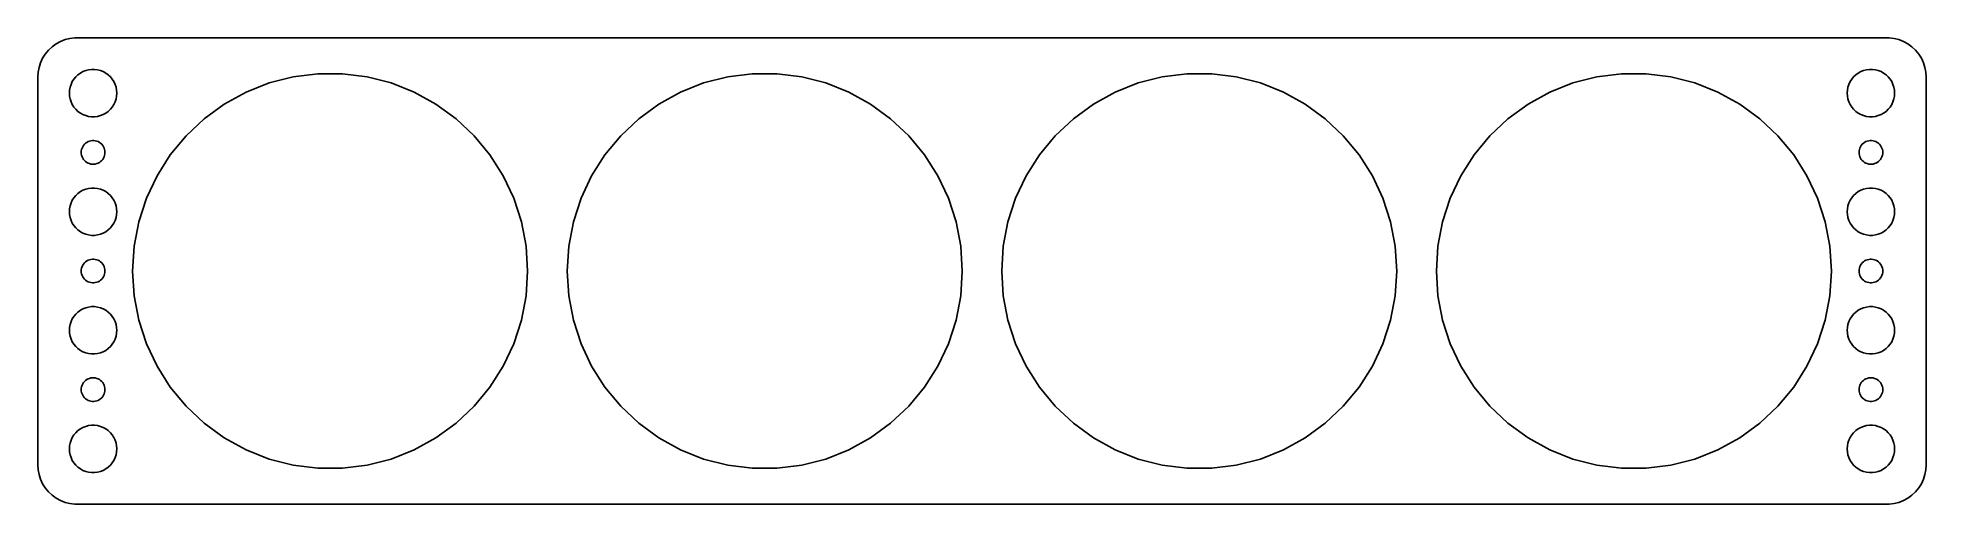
# Model space of a CAD drawing. Header units: metres. Extents: x -120 to 120, y -29 to 29.
import ezdxf

# ---------------------------------------------------------------- set-up
doc = ezdxf.new("R2010")
doc.units = ezdxf.units.M

msp = doc.modelspace()

# ---------------------------------------------------------------- linework, layer by layer
for p, q in [((-117.179, 28.7216), (-117.687, 28.3526)), ((-116.629, 29.0241), (-117.179, 28.7216)), ((-116.045, 29.2553), (-116.629, 29.0241)), ((-115.437, 29.4114), (-116.045, 29.2553)), ((-114.814, 29.4901), (-115.437, 29.4114)), ((114.814, 29.4901), (-114.814, 29.4901)), ((115.437, 29.4114), (114.814, 29.4901)), ((116.045, 29.2553), (115.437, 29.4114)), ((116.629, 29.0241), (116.045, 29.2553)), ((117.179, 28.7216), (116.629, 29.0241)), ((117.687, 28.3526), (117.179, 28.7216)), ((-119.149, 26.3406), (-119.343, 25.7434)), ((-118.882, 26.9088), (-119.149, 26.3406)), ((-118.545, 27.4389), (-118.882, 26.9088)), ((-118.145, 27.9227), (-118.545, 27.4389)), ((-117.687, 28.3526), (-118.145, 27.9227)), ((118.145, 27.9227), (117.687, 28.3526)), ((118.545, 27.4389), (118.145, 27.9227)), ((118.882, 26.9088), (118.545, 27.4389)), ((119.149, 26.3406), (118.882, 26.9088)), ((119.343, 25.7434), (119.149, 26.3406)), ((-119.461, 25.1267), (-119.5, 24.5)), ((-119.5, 24.5), (-119.5, -24.5)), ((-119.343, 25.7434), (-119.461, 25.1267)), ((-115.289, 23.6044), (-115.129, 23.9453)), ((-115.129, 23.9453), (-114.927, 24.2634)), ((-114.927, 24.2634), (-114.687, 24.5536)), ((-114.687, 24.5536), (-114.412, 24.8115)), ((-114.412, 24.8115), (-114.107, 25.033)), ((-114.107, 25.033), (-113.777, 25.2145)), ((-113.777, 25.2145), (-113.427, 25.3532)), ((-113.427, 25.3532), (-113.062, 25.4469)), ((-113.062, 25.4469), (-112.688, 25.4941)), ((-112.688, 25.4941), (-112.312, 25.4941)), ((-112.312, 25.4941), (-111.938, 25.4469)), ((-111.938, 25.4469), (-111.573, 25.3532)), ((-111.573, 25.3532), (-111.223, 25.2145)), ((-111.223, 25.2145), (-110.893, 25.033)), ((-110.893, 25.033), (-110.588, 24.8115)), ((-110.588, 24.8115), (-110.313, 24.5536)), ((-110.313, 24.5536), (-110.073, 24.2634)), ((-110.073, 24.2634), (-109.871, 23.9453)), ((-109.871, 23.9453), (-109.711, 23.6044)), ((-90.2254, 23.7764), (-87.1845, 24.5572)), ((-87.1845, 24.5572), (-84.0698, 24.9507)), ((-84.0698, 24.9507), (-80.9302, 24.9507)), ((-80.9302, 24.9507), (-77.8155, 24.5572)), ((-77.8155, 24.5572), (-74.7746, 23.7764)), ((-35.2254, 23.7764), (-32.1845, 24.5572)), ((-32.1845, 24.5572), (-29.0698, 24.9507)), ((-29.0698, 24.9507), (-25.9302, 24.9507)), ((-25.9302, 24.9507), (-22.8155, 24.5572)), ((-22.8155, 24.5572), (-19.7746, 23.7764)), ((19.7746, 23.7764), (22.8155, 24.5572)), ((22.8155, 24.5572), (25.9302, 24.9507)), ((25.9302, 24.9507), (29.0698, 24.9507)), ((29.0698, 24.9507), (32.1845, 24.5572)), ((32.1845, 24.5572), (35.2254, 23.7764)), ((74.7746, 23.7764), (77.8155, 24.5572)), ((77.8155, 24.5572), (80.9302, 24.9507)), ((80.9302, 24.9507), (84.0698, 24.9507)), ((84.0698, 24.9507), (87.1845, 24.5572)), ((87.1845, 24.5572), (90.2254, 23.7764)), ((109.711, 23.6044), (109.871, 23.9453)), ((109.871, 23.9453), (110.073, 24.2634)), ((110.073, 24.2634), (110.313, 24.5536)), ((110.313, 24.5536), (110.588, 24.8115)), ((110.588, 24.8115), (110.893, 25.033)), ((110.893, 25.033), (111.223, 25.2145)), ((111.223, 25.2145), (111.573, 25.3532)), ((111.573, 25.3532), (111.938, 25.4469)), ((111.938, 25.4469), (112.312, 25.4941)), ((112.312, 25.4941), (112.688, 25.4941)), ((112.688, 25.4941), (113.062, 25.4469)), ((113.062, 25.4469), (113.427, 25.3532)), ((113.427, 25.3532), (113.777, 25.2145)), ((113.777, 25.2145), (114.107, 25.033)), ((114.107, 25.033), (114.412, 24.8115)), ((114.412, 24.8115), (114.687, 24.5536)), ((114.687, 24.5536), (114.927, 24.2634)), ((114.927, 24.2634), (115.129, 23.9453)), ((115.129, 23.9453), (115.289, 23.6044)), ((119.461, 25.1267), (119.343, 25.7434)), ((119.5, 24.5), (119.461, 25.1267)), ((119.5, -24.5), (119.5, 24.5)), ((-115.5, 22.5), (-115.476, 22.876)), ((-115.476, 22.124), (-115.5, 22.5)), ((-115.476, 22.876), (-115.406, 23.2461)), ((-115.406, 21.7539), (-115.476, 22.124)), ((-115.406, 23.2461), (-115.289, 23.6044)), ((-115.289, 21.3956), (-115.406, 21.7539)), ((-109.711, 23.6044), (-109.594, 23.2461)), ((-109.594, 21.7539), (-109.711, 21.3956)), ((-109.594, 23.2461), (-109.524, 22.876)), ((-109.524, 22.124), (-109.594, 21.7539)), ((-109.524, 22.876), (-109.5, 22.5)), ((-109.5, 22.5), (-109.524, 22.124)), ((-95.8957, 21.1082), (-93.1445, 22.6207)), ((-93.1445, 22.6207), (-90.2254, 23.7764)), ((-74.7746, 23.7764), (-71.8555, 22.6207)), ((-71.8555, 22.6207), (-69.1043, 21.1082)), ((-40.8957, 21.1082), (-38.1445, 22.6207)), ((-38.1445, 22.6207), (-35.2254, 23.7764)), ((-19.7746, 23.7764), (-16.8555, 22.6207)), ((-16.8555, 22.6207), (-14.1043, 21.1082)), ((14.1043, 21.1082), (16.8555, 22.6207)), ((16.8555, 22.6207), (19.7746, 23.7764)), ((35.2254, 23.7764), (38.1445, 22.6207)), ((38.1445, 22.6207), (40.8957, 21.1082)), ((69.1043, 21.1082), (71.8555, 22.6207)), ((71.8555, 22.6207), (74.7746, 23.7764)), ((90.2254, 23.7764), (93.1445, 22.6207)), ((93.1445, 22.6207), (95.8957, 21.1082)), ((109.5, 22.5), (109.524, 22.876)), ((109.524, 22.124), (109.5, 22.5)), ((109.524, 22.876), (109.594, 23.2461)), ((109.594, 21.7539), (109.524, 22.124)), ((109.594, 23.2461), (109.711, 23.6044)), ((109.711, 21.3956), (109.594, 21.7539)), ((115.289, 23.6044), (115.406, 23.2461)), ((115.406, 21.7539), (115.289, 21.3956)), ((115.406, 23.2461), (115.476, 22.876)), ((115.476, 22.124), (115.406, 21.7539)), ((115.476, 22.876), (115.5, 22.5)), ((115.5, 22.5), (115.476, 22.124)), ((-115.129, 21.0547), (-115.289, 21.3956)), ((-114.927, 20.7366), (-115.129, 21.0547)), ((-114.687, 20.4464), (-114.927, 20.7366)), ((-114.412, 20.1884), (-114.687, 20.4464)), ((-114.107, 19.967), (-114.412, 20.1884)), ((-113.777, 19.7855), (-114.107, 19.967)), ((-113.427, 19.6468), (-113.777, 19.7855)), ((-113.062, 19.5531), (-113.427, 19.6468)), ((-112.688, 19.5059), (-113.062, 19.5531)), ((-112.312, 19.5059), (-112.688, 19.5059)), ((-111.938, 19.5531), (-112.312, 19.5059)), ((-111.573, 19.6468), (-111.938, 19.5531)), ((-111.223, 19.7855), (-111.573, 19.6468)), ((-110.893, 19.967), (-111.223, 19.7855)), ((-110.588, 20.1884), (-110.893, 19.967)), ((-110.313, 20.4464), (-110.588, 20.1884)), ((-110.073, 20.7366), (-110.313, 20.4464)), ((-109.871, 21.0547), (-110.073, 20.7366)), ((-109.711, 21.3956), (-109.871, 21.0547)), ((-100.724, 17.1137), (-98.4356, 19.2628)), ((-98.4356, 19.2628), (-95.8957, 21.1082)), ((-69.1043, 21.1082), (-66.5644, 19.2628)), ((-66.5644, 19.2628), (-64.2758, 17.1137)), ((-45.7242, 17.1137), (-43.4356, 19.2628)), ((-43.4356, 19.2628), (-40.8957, 21.1082)), ((-14.1043, 21.1082), (-11.5644, 19.2628)), ((-11.5644, 19.2628), (-9.27577, 17.1137)), ((9.27577, 17.1137), (11.5644, 19.2628)), ((11.5644, 19.2628), (14.1043, 21.1082)), ((40.8957, 21.1082), (43.4356, 19.2628)), ((43.4356, 19.2628), (45.7242, 17.1137)), ((64.2758, 17.1137), (66.5644, 19.2628)), ((66.5644, 19.2628), (69.1043, 21.1082)), ((95.8957, 21.1082), (98.4356, 19.2628)), ((98.4356, 19.2628), (100.724, 17.1137)), ((109.871, 21.0547), (109.711, 21.3956)), ((110.073, 20.7366), (109.871, 21.0547)), ((110.313, 20.4464), (110.073, 20.7366)), ((110.588, 20.1884), (110.313, 20.4464)), ((110.893, 19.967), (110.588, 20.1884)), ((111.223, 19.7855), (110.893, 19.967)), ((111.573, 19.6468), (111.223, 19.7855)), ((111.938, 19.5531), (111.573, 19.6468)), ((112.312, 19.5059), (111.938, 19.5531)), ((112.688, 19.5059), (112.312, 19.5059)), ((113.062, 19.5531), (112.688, 19.5059)), ((113.427, 19.6468), (113.062, 19.5531)), ((113.777, 19.7855), (113.427, 19.6468)), ((114.107, 19.967), (113.777, 19.7855)), ((114.412, 20.1884), (114.107, 19.967)), ((114.687, 20.4464), (114.412, 20.1884)), ((114.927, 20.7366), (114.687, 20.4464)), ((115.129, 21.0547), (114.927, 20.7366)), ((115.289, 21.3956), (115.129, 21.0547)), ((-102.725, 14.6946), (-100.724, 17.1137)), ((-64.2758, 17.1137), (-62.2746, 14.6946)), ((-47.7254, 14.6946), (-45.7242, 17.1137)), ((-9.27577, 17.1137), (-7.27457, 14.6946)), ((7.27457, 14.6946), (9.27577, 17.1137)), ((45.7242, 17.1137), (47.7254, 14.6946)), ((62.2746, 14.6946), (64.2758, 17.1137)), ((100.724, 17.1137), (102.725, 14.6946)), ((-114, 15), (-113.988, 15.188)), ((-113.988, 14.812), (-114, 15)), ((-113.988, 15.188), (-113.953, 15.373)), ((-113.953, 14.627), (-113.988, 14.812)), ((-113.953, 15.373), (-113.895, 15.5522)), ((-113.895, 14.4478), (-113.953, 14.627)), ((-113.895, 15.5522), (-113.814, 15.7226)), ((-113.814, 14.2774), (-113.895, 14.4478)), ((-113.814, 15.7226), (-113.714, 15.8817)), ((-113.714, 15.8817), (-113.593, 16.0268)), ((-113.593, 16.0268), (-113.456, 16.1558)), ((-113.456, 16.1558), (-113.304, 16.2665)), ((-113.304, 16.2665), (-113.139, 16.3572)), ((-113.139, 16.3572), (-112.964, 16.4266)), ((-112.964, 16.4266), (-112.781, 16.4734)), ((-112.781, 16.4734), (-112.594, 16.497)), ((-112.594, 16.497), (-112.406, 16.497)), ((-112.406, 16.497), (-112.219, 16.4734)), ((-112.219, 16.4734), (-112.036, 16.4266)), ((-112.036, 16.4266), (-111.861, 16.3572)), ((-111.861, 16.3572), (-111.696, 16.2665)), ((-111.696, 16.2665), (-111.544, 16.1558)), ((-111.544, 16.1558), (-111.407, 16.0268)), ((-111.407, 16.0268), (-111.286, 15.8817)), ((-111.286, 15.8817), (-111.186, 15.7226)), ((-111.186, 15.7226), (-111.105, 15.5522)), ((-111.105, 14.4478), (-111.186, 14.2774)), ((-111.105, 15.5522), (-111.047, 15.373)), ((-111.047, 14.627), (-111.105, 14.4478)), ((-111.047, 15.373), (-111.012, 15.188)), ((-111.012, 14.812), (-111.047, 14.627)), ((-111.012, 15.188), (-111, 15)), ((-111, 15), (-111.012, 14.812)), ((-104.408, 12.0438), (-102.725, 14.6946)), ((-62.2746, 14.6946), (-60.5923, 12.0438)), ((-49.4077, 12.0438), (-47.7254, 14.6946)), ((-7.27457, 14.6946), (-5.59233, 12.0438)), ((5.59233, 12.0438), (7.27457, 14.6946)), ((47.7254, 14.6946), (49.4077, 12.0438)), ((60.5923, 12.0438), (62.2746, 14.6946)), ((102.725, 14.6946), (104.408, 12.0438)), ((111, 15), (111.012, 15.188)), ((111.012, 14.812), (111, 15)), ((111.012, 15.188), (111.047, 15.373)), ((111.047, 14.627), (111.012, 14.812)), ((111.047, 15.373), (111.105, 15.5522)), ((111.105, 14.4478), (111.047, 14.627)), ((111.105, 15.5522), (111.186, 15.7226)), ((111.186, 14.2774), (111.105, 14.4478)), ((111.186, 15.7226), (111.286, 15.8817)), ((111.286, 15.8817), (111.407, 16.0268)), ((111.407, 16.0268), (111.544, 16.1558)), ((111.544, 16.1558), (111.696, 16.2665)), ((111.696, 16.2665), (111.861, 16.3572)), ((111.861, 16.3572), (112.036, 16.4266)), ((112.036, 16.4266), (112.219, 16.4734)), ((112.219, 16.4734), (112.406, 16.497)), ((112.406, 16.497), (112.594, 16.497)), ((112.594, 16.497), (112.781, 16.4734)), ((112.781, 16.4734), (112.964, 16.4266)), ((112.964, 16.4266), (113.139, 16.3572)), ((113.139, 16.3572), (113.304, 16.2665)), ((113.304, 16.2665), (113.456, 16.1558)), ((113.456, 16.1558), (113.593, 16.0268)), ((113.593, 16.0268), (113.714, 15.8817)), ((113.714, 15.8817), (113.814, 15.7226)), ((113.814, 15.7226), (113.895, 15.5522)), ((113.895, 14.4478), (113.814, 14.2774)), ((113.895, 15.5522), (113.953, 15.373)), ((113.953, 14.627), (113.895, 14.4478)), ((113.953, 15.373), (113.988, 15.188)), ((113.988, 14.812), (113.953, 14.627)), ((113.988, 15.188), (114, 15)), ((114, 15), (113.988, 14.812)), ((-113.714, 14.1183), (-113.814, 14.2774)), ((-113.593, 13.9732), (-113.714, 14.1183)), ((-113.456, 13.8442), (-113.593, 13.9732)), ((-113.304, 13.7335), (-113.456, 13.8442)), ((-113.139, 13.6427), (-113.304, 13.7335)), ((-112.964, 13.5734), (-113.139, 13.6427)), ((-112.781, 13.5266), (-112.964, 13.5734)), ((-112.594, 13.5029), (-112.781, 13.5266)), ((-112.406, 13.5029), (-112.594, 13.5029)), ((-112.219, 13.5266), (-112.406, 13.5029)), ((-112.036, 13.5734), (-112.219, 13.5266)), ((-111.861, 13.6427), (-112.036, 13.5734)), ((-111.696, 13.7335), (-111.861, 13.6427)), ((-111.544, 13.8442), (-111.696, 13.7335)), ((-111.407, 13.9732), (-111.544, 13.8442)), ((-111.286, 14.1183), (-111.407, 13.9732)), ((-111.186, 14.2774), (-111.286, 14.1183)), ((-105.744, 9.20311), (-104.408, 12.0438)), ((-60.5923, 12.0438), (-59.2556, 9.20311)), ((-50.7444, 9.20311), (-49.4077, 12.0438)), ((-5.59233, 12.0438), (-4.25558, 9.20311)), ((4.25558, 9.20311), (5.59233, 12.0438)), ((49.4077, 12.0438), (50.7444, 9.20311)), ((59.2556, 9.20311), (60.5923, 12.0438)), ((104.408, 12.0438), (105.744, 9.20311)), ((111.286, 14.1183), (111.186, 14.2774)), ((111.407, 13.9732), (111.286, 14.1183)), ((111.544, 13.8442), (111.407, 13.9732)), ((111.696, 13.7335), (111.544, 13.8442)), ((111.861, 13.6427), (111.696, 13.7335)), ((112.036, 13.5734), (111.861, 13.6427)), ((112.219, 13.5266), (112.036, 13.5734)), ((112.406, 13.5029), (112.219, 13.5266)), ((112.594, 13.5029), (112.406, 13.5029)), ((112.781, 13.5266), (112.594, 13.5029)), ((112.964, 13.5734), (112.781, 13.5266)), ((113.139, 13.6427), (112.964, 13.5734)), ((113.304, 13.7335), (113.139, 13.6427)), ((113.456, 13.8442), (113.304, 13.7335)), ((113.593, 13.9732), (113.456, 13.8442)), ((113.714, 14.1183), (113.593, 13.9732)), ((113.814, 14.2774), (113.714, 14.1183)), ((-114.687, 9.55363), (-114.412, 9.81154)), ((-114.412, 9.81154), (-114.107, 10.033)), ((-114.107, 10.033), (-113.777, 10.2145)), ((-113.777, 10.2145), (-113.427, 10.3532)), ((-113.427, 10.3532), (-113.062, 10.4469)), ((-113.062, 10.4469), (-112.688, 10.4941)), ((-112.688, 10.4941), (-112.312, 10.4941)), ((-112.312, 10.4941), (-111.938, 10.4469)), ((-111.938, 10.4469), (-111.573, 10.3532)), ((-111.573, 10.3532), (-111.223, 10.2145)), ((-111.223, 10.2145), (-110.893, 10.033)), ((-110.893, 10.033), (-110.588, 9.81154)), ((-110.588, 9.81154), (-110.313, 9.55363)), ((110.313, 9.55363), (110.588, 9.81154)), ((110.588, 9.81154), (110.893, 10.033)), ((110.893, 10.033), (111.223, 10.2145)), ((111.223, 10.2145), (111.573, 10.3532)), ((111.573, 10.3532), (111.938, 10.4469)), ((111.938, 10.4469), (112.312, 10.4941)), ((112.312, 10.4941), (112.688, 10.4941)), ((112.688, 10.4941), (113.062, 10.4469)), ((113.062, 10.4469), (113.427, 10.3532)), ((113.427, 10.3532), (113.777, 10.2145)), ((113.777, 10.2145), (114.107, 10.033)), ((114.107, 10.033), (114.412, 9.81154)), ((114.412, 9.81154), (114.687, 9.55363)), ((-115.5, 7.5), (-115.476, 7.87599)), ((-115.476, 7.12399), (-115.5, 7.5)), ((-115.476, 7.87599), (-115.406, 8.24606)), ((-115.406, 8.24606), (-115.289, 8.60437)), ((-115.289, 8.60437), (-115.129, 8.94525)), ((-115.129, 8.94525), (-114.927, 9.26335)), ((-114.927, 9.26335), (-114.687, 9.55363)), ((-110.313, 9.55363), (-110.073, 9.26335)), ((-110.073, 9.26335), (-109.871, 8.94525)), ((-109.871, 8.94525), (-109.711, 8.60437)), ((-109.711, 8.60437), (-109.594, 8.24606)), ((-109.594, 8.24606), (-109.524, 7.87599)), ((-109.524, 7.87599), (-109.5, 7.5)), ((-109.5, 7.5), (-109.524, 7.12399)), ((-106.715, 6.21724), (-105.744, 9.20311)), ((-59.2556, 9.20311), (-58.2854, 6.21724)), ((-51.7146, 6.21724), (-50.7444, 9.20311)), ((-4.25558, 9.20311), (-3.28542, 6.21724)), ((3.28542, 6.21724), (4.25558, 9.20311)), ((50.7444, 9.20311), (51.7146, 6.21724)), ((58.2854, 6.21724), (59.2556, 9.20311)), ((105.744, 9.20311), (106.715, 6.21724)), ((109.5, 7.5), (109.524, 7.87599)), ((109.524, 7.12399), (109.5, 7.5)), ((109.524, 7.87599), (109.594, 8.24606)), ((109.594, 8.24606), (109.711, 8.60437)), ((109.711, 8.60437), (109.871, 8.94525)), ((109.871, 8.94525), (110.073, 9.26335)), ((110.073, 9.26335), (110.313, 9.55363)), ((114.687, 9.55363), (114.927, 9.26335)), ((114.927, 9.26335), (115.129, 8.94525)), ((115.129, 8.94525), (115.289, 8.60437)), ((115.289, 8.60437), (115.406, 8.24606)), ((115.406, 8.24606), (115.476, 7.87599)), ((115.476, 7.87599), (115.5, 7.5)), ((115.5, 7.5), (115.476, 7.12399)), ((-115.406, 6.75392), (-115.476, 7.12399)), ((-115.289, 6.39561), (-115.406, 6.75392)), ((-115.129, 6.05473), (-115.289, 6.39561)), ((-114.927, 5.73663), (-115.129, 6.05473)), ((-114.687, 5.44635), (-114.927, 5.73663)), ((-114.412, 5.18845), (-114.687, 5.44635)), ((-114.107, 4.96701), (-114.412, 5.18845)), ((-113.777, 4.78551), (-114.107, 4.96701)), ((-113.427, 4.64682), (-113.777, 4.78551)), ((-111.223, 4.78551), (-111.573, 4.64682)), ((-110.893, 4.96701), (-111.223, 4.78551)), ((-110.588, 5.18845), (-110.893, 4.96701)), ((-110.313, 5.44635), (-110.588, 5.18845)), ((-110.073, 5.73663), (-110.313, 5.44635)), ((-109.871, 6.05473), (-110.073, 5.73663)), ((-109.711, 6.39561), (-109.871, 6.05473)), ((-109.594, 6.75392), (-109.711, 6.39561)), ((-109.524, 7.12399), (-109.594, 6.75392)), ((-107.303, 3.13332), (-106.715, 6.21724)), ((-58.2854, 6.21724), (-57.6971, 3.13332)), ((-52.3029, 3.13332), (-51.7146, 6.21724)), ((-3.28542, 6.21724), (-2.69713, 3.13332)), ((2.69713, 3.13332), (3.28542, 6.21724)), ((51.7146, 6.21724), (52.3029, 3.13332)), ((57.6971, 3.13332), (58.2854, 6.21724)), ((106.715, 6.21724), (107.303, 3.13332)), ((109.594, 6.75392), (109.524, 7.12399)), ((109.711, 6.39561), (109.594, 6.75392)), ((109.871, 6.05473), (109.711, 6.39561)), ((110.073, 5.73663), (109.871, 6.05473)), ((110.313, 5.44635), (110.073, 5.73663)), ((110.588, 5.18845), (110.313, 5.44635)), ((110.893, 4.96701), (110.588, 5.18845)), ((111.223, 4.78551), (110.893, 4.96701)), ((111.573, 4.64682), (111.223, 4.78551)), ((113.777, 4.78551), (113.427, 4.64682)), ((114.107, 4.96701), (113.777, 4.78551)), ((114.412, 5.18845), (114.107, 4.96701)), ((114.687, 5.44635), (114.412, 5.18845)), ((114.927, 5.73663), (114.687, 5.44635)), ((115.129, 6.05473), (114.927, 5.73663)), ((115.289, 6.39561), (115.129, 6.05473)), ((115.406, 6.75392), (115.289, 6.39561)), ((115.476, 7.12399), (115.406, 6.75392)), ((-113.062, 4.55313), (-113.427, 4.64682)), ((-112.688, 4.50591), (-113.062, 4.55313)), ((-112.312, 4.50591), (-112.688, 4.50591)), ((-111.938, 4.55313), (-112.312, 4.50591)), ((-111.573, 4.64682), (-111.938, 4.55313)), ((-107.5, 0), (-107.303, 3.13332)), ((-57.6971, 3.13332), (-57.5, 0)), ((-52.5, 0), (-52.3029, 3.13332)), ((-2.69713, 3.13332), (-2.5, 0)), ((2.5, 0), (2.69713, 3.13332)), ((52.3029, 3.13332), (52.5, 0)), ((57.5, 0), (57.6971, 3.13332)), ((107.303, 3.13332), (107.5, 0)), ((111.938, 4.55313), (111.573, 4.64682)), ((112.312, 4.50591), (111.938, 4.55313)), ((112.688, 4.50591), (112.312, 4.50591)), ((113.062, 4.55313), (112.688, 4.50591)), ((113.427, 4.64682), (113.062, 4.55313)), ((-114, 0), (-113.988, 0.187988)), ((-113.988, -0.187988), (-114, 0)), ((-113.988, 0.187988), (-113.953, 0.373032)), ((-113.953, 0.373032), (-113.895, 0.552185)), ((-113.895, 0.552185), (-113.814, 0.722626)), ((-113.814, 0.722626), (-113.714, 0.881668)), ((-113.714, 0.881668), (-113.593, 1.02681)), ((-113.593, 1.02681), (-113.456, 1.15576)), ((-113.456, 1.15576), (-113.304, 1.26648)), ((-113.304, 1.26648), (-113.139, 1.35724)), ((-113.139, 1.35724), (-112.964, 1.42657)), ((-112.964, 1.42657), (-112.781, 1.47342)), ((-112.781, 1.47342), (-112.594, 1.49704)), ((-112.594, 1.49704), (-112.406, 1.49704)), ((-112.406, 1.49704), (-112.219, 1.47342)), ((-112.219, 1.47342), (-112.036, 1.42657)), ((-112.036, 1.42657), (-111.861, 1.35724)), ((-111.861, 1.35724), (-111.696, 1.26648)), ((-111.696, 1.26648), (-111.544, 1.15576)), ((-111.544, 1.15576), (-111.407, 1.02681)), ((-111.407, 1.02681), (-111.286, 0.881668)), ((-111.286, 0.881668), (-111.186, 0.722626)), ((-111.186, 0.722626), (-111.105, 0.552185)), ((-111.105, 0.552185), (-111.047, 0.373032)), ((-111.047, 0.373032), (-111.012, 0.187988)), ((-111.012, 0.187988), (-111, 0)), ((-111, 0), (-111.012, -0.187988)), ((-107.303, -3.13332), (-107.5, 0)), ((-57.5, 0), (-57.6971, -3.13332)), ((-52.3029, -3.13332), (-52.5, 0)), ((-2.5, 0), (-2.69713, -3.13332)), ((2.69713, -3.13332), (2.5, 0)), ((52.5, 0), (52.3029, -3.13332)), ((57.6971, -3.13332), (57.5, 0)), ((107.5, 0), (107.303, -3.13332)), ((111, 0), (111.012, 0.187988)), ((111.012, -0.187988), (111, 0)), ((111.012, 0.187988), (111.047, 0.373032)), ((111.047, 0.373032), (111.105, 0.552185)), ((111.105, 0.552185), (111.186, 0.722626)), ((111.186, 0.722626), (111.286, 0.881668)), ((111.286, 0.881668), (111.407, 1.02681)), ((111.407, 1.02681), (111.544, 1.15576)), ((111.544, 1.15576), (111.696, 1.26648)), ((111.696, 1.26648), (111.861, 1.35724)), ((111.861, 1.35724), (112.036, 1.42657)), ((112.036, 1.42657), (112.219, 1.47342)), ((112.219, 1.47342), (112.406, 1.49704)), ((112.406, 1.49704), (112.594, 1.49704)), ((112.594, 1.49704), (112.781, 1.47342)), ((112.781, 1.47342), (112.964, 1.42657)), ((112.964, 1.42657), (113.139, 1.35724)), ((113.139, 1.35724), (113.304, 1.26648)), ((113.304, 1.26648), (113.456, 1.15576)), ((113.456, 1.15576), (113.593, 1.02681)), ((113.593, 1.02681), (113.714, 0.881668)), ((113.714, 0.881668), (113.814, 0.722626)), ((113.814, 0.722626), (113.895, 0.552185)), ((113.895, 0.552185), (113.953, 0.373032)), ((113.953, 0.373032), (113.988, 0.187988)), ((113.988, 0.187988), (114, 0)), ((114, 0), (113.988, -0.187988)), ((-113.953, -0.373032), (-113.988, -0.187988)), ((-113.895, -0.552185), (-113.953, -0.373032)), ((-113.814, -0.722626), (-113.895, -0.552185)), ((-113.714, -0.881668), (-113.814, -0.722626)), ((-113.593, -1.02681), (-113.714, -0.881668)), ((-113.456, -1.15576), (-113.593, -1.02681)), ((-113.304, -1.26648), (-113.456, -1.15576)), ((-113.139, -1.35724), (-113.304, -1.26648)), ((-112.964, -1.42657), (-113.139, -1.35724)), ((-112.781, -1.47342), (-112.964, -1.42657)), ((-112.594, -1.49704), (-112.781, -1.47342)), ((-112.406, -1.49704), (-112.594, -1.49704)), ((-112.219, -1.47342), (-112.406, -1.49704)), ((-112.036, -1.42657), (-112.219, -1.47342)), ((-111.861, -1.35724), (-112.036, -1.42657)), ((-111.696, -1.26648), (-111.861, -1.35724)), ((-111.544, -1.15576), (-111.696, -1.26648)), ((-111.407, -1.02681), (-111.544, -1.15576)), ((-111.286, -0.881668), (-111.407, -1.02681)), ((-111.186, -0.722626), (-111.286, -0.881668)), ((-111.105, -0.552185), (-111.186, -0.722626)), ((-111.047, -0.373032), (-111.105, -0.552185)), ((-111.012, -0.187988), (-111.047, -0.373032)), ((111.047, -0.373032), (111.012, -0.187988)), ((111.105, -0.552185), (111.047, -0.373032)), ((111.186, -0.722626), (111.105, -0.552185)), ((111.286, -0.881668), (111.186, -0.722626)), ((111.407, -1.02681), (111.286, -0.881668)), ((111.544, -1.15576), (111.407, -1.02681)), ((111.696, -1.26648), (111.544, -1.15576)), ((111.861, -1.35724), (111.696, -1.26648)), ((112.036, -1.42657), (111.861, -1.35724)), ((112.219, -1.47342), (112.036, -1.42657)), ((112.406, -1.49704), (112.219, -1.47342)), ((112.594, -1.49704), (112.406, -1.49704)), ((112.781, -1.47342), (112.594, -1.49704)), ((112.964, -1.42657), (112.781, -1.47342)), ((113.139, -1.35724), (112.964, -1.42657)), ((113.304, -1.26648), (113.139, -1.35724)), ((113.456, -1.15576), (113.304, -1.26648)), ((113.593, -1.02681), (113.456, -1.15576)), ((113.714, -0.881668), (113.593, -1.02681)), ((113.814, -0.722626), (113.714, -0.881668)), ((113.895, -0.552185), (113.814, -0.722626)), ((113.953, -0.373032), (113.895, -0.552185)), ((113.988, -0.187988), (113.953, -0.373032)), ((-113.777, -4.78551), (-113.427, -4.64682)), ((-113.427, -4.64682), (-113.062, -4.55313)), ((-113.062, -4.55313), (-112.688, -4.50591)), ((-112.688, -4.50591), (-112.312, -4.50591)), ((-112.312, -4.50591), (-111.938, -4.55313)), ((-111.938, -4.55313), (-111.573, -4.64682)), ((-111.573, -4.64682), (-111.223, -4.78551)), ((-106.715, -6.21724), (-107.303, -3.13332)), ((-57.6971, -3.13332), (-58.2854, -6.21724)), ((-51.7146, -6.21724), (-52.3029, -3.13332)), ((-2.69713, -3.13332), (-3.28542, -6.21724)), ((3.28542, -6.21724), (2.69713, -3.13332)), ((52.3029, -3.13332), (51.7146, -6.21724)), ((58.2854, -6.21724), (57.6971, -3.13332)), ((107.303, -3.13332), (106.715, -6.21724)), ((111.223, -4.78551), (111.573, -4.64682)), ((111.573, -4.64682), (111.938, -4.55313)), ((111.938, -4.55313), (112.312, -4.50591)), ((112.312, -4.50591), (112.688, -4.50591)), ((112.688, -4.50591), (113.062, -4.55313)), ((113.062, -4.55313), (113.427, -4.64682)), ((113.427, -4.64682), (113.777, -4.78551)), ((-115.5, -7.5), (-115.476, -7.12399)), ((-115.476, -7.12399), (-115.406, -6.75392)), ((-115.406, -6.75392), (-115.289, -6.39561)), ((-115.289, -6.39561), (-115.129, -6.05473)), ((-115.129, -6.05473), (-114.927, -5.73663)), ((-114.927, -5.73663), (-114.687, -5.44635)), ((-114.687, -5.44635), (-114.412, -5.18845)), ((-114.412, -5.18845), (-114.107, -4.96701)), ((-114.107, -4.96701), (-113.777, -4.78551)), ((-111.223, -4.78551), (-110.893, -4.96701)), ((-110.893, -4.96701), (-110.588, -5.18845)), ((-110.588, -5.18845), (-110.313, -5.44635)), ((-110.313, -5.44635), (-110.073, -5.73663)), ((-110.073, -5.73663), (-109.871, -6.05473)), ((-109.871, -6.05473), (-109.711, -6.39561)), ((-109.711, -6.39561), (-109.594, -6.75392)), ((-109.594, -6.75392), (-109.524, -7.12399)), ((-109.524, -7.12399), (-109.5, -7.5)), ((-105.744, -9.20311), (-106.715, -6.21724)), ((-58.2854, -6.21724), (-59.2556, -9.20311)), ((-50.7444, -9.20311), (-51.7146, -6.21724)), ((-3.28542, -6.21724), (-4.25558, -9.20311)), ((4.25558, -9.20311), (3.28542, -6.21724)), ((51.7146, -6.21724), (50.7444, -9.20311)), ((59.2556, -9.20311), (58.2854, -6.21724)), ((106.715, -6.21724), (105.744, -9.20311)), ((109.5, -7.5), (109.524, -7.12399)), ((109.524, -7.12399), (109.594, -6.75392)), ((109.594, -6.75392), (109.711, -6.39561)), ((109.711, -6.39561), (109.871, -6.05473)), ((109.871, -6.05473), (110.073, -5.73663)), ((110.073, -5.73663), (110.313, -5.44635)), ((110.313, -5.44635), (110.588, -5.18845)), ((110.588, -5.18845), (110.893, -4.96701)), ((110.893, -4.96701), (111.223, -4.78551)), ((113.777, -4.78551), (114.107, -4.96701)), ((114.107, -4.96701), (114.412, -5.18845)), ((114.412, -5.18845), (114.687, -5.44635)), ((114.687, -5.44635), (114.927, -5.73663)), ((114.927, -5.73663), (115.129, -6.05473)), ((115.129, -6.05473), (115.289, -6.39561)), ((115.289, -6.39561), (115.406, -6.75392)), ((115.406, -6.75392), (115.476, -7.12399)), ((115.476, -7.12399), (115.5, -7.5)), ((-115.476, -7.87599), (-115.5, -7.5)), ((-115.406, -8.24606), (-115.476, -7.87599)), ((-115.289, -8.60437), (-115.406, -8.24606)), ((-115.129, -8.94525), (-115.289, -8.60437)), ((-114.927, -9.26335), (-115.129, -8.94525)), ((-114.687, -9.55363), (-114.927, -9.26335)), ((-114.412, -9.81154), (-114.687, -9.55363)), ((-110.313, -9.55363), (-110.588, -9.81154)), ((-110.073, -9.26335), (-110.313, -9.55363)), ((-109.871, -8.94525), (-110.073, -9.26335)), ((-109.711, -8.60437), (-109.871, -8.94525)), ((-109.594, -8.24606), (-109.711, -8.60437)), ((-109.524, -7.87599), (-109.594, -8.24606)), ((-109.5, -7.5), (-109.524, -7.87599)), ((-104.408, -12.0438), (-105.744, -9.20311)), ((-59.2556, -9.20311), (-60.5923, -12.0438)), ((-49.4077, -12.0438), (-50.7444, -9.20311)), ((-4.25558, -9.20311), (-5.59233, -12.0438)), ((5.59233, -12.0438), (4.25558, -9.20311)), ((50.7444, -9.20311), (49.4077, -12.0438)), ((60.5923, -12.0438), (59.2556, -9.20311)), ((105.744, -9.20311), (104.408, -12.0438)), ((109.524, -7.87599), (109.5, -7.5)), ((109.594, -8.24606), (109.524, -7.87599)), ((109.711, -8.60437), (109.594, -8.24606)), ((109.871, -8.94525), (109.711, -8.60437)), ((110.073, -9.26335), (109.871, -8.94525)), ((110.313, -9.55363), (110.073, -9.26335)), ((110.588, -9.81154), (110.313, -9.55363)), ((114.687, -9.55363), (114.412, -9.81154)), ((114.927, -9.26335), (114.687, -9.55363)), ((115.129, -8.94525), (114.927, -9.26335)), ((115.289, -8.60437), (115.129, -8.94525)), ((115.406, -8.24606), (115.289, -8.60437)), ((115.476, -7.87599), (115.406, -8.24606)), ((115.5, -7.5), (115.476, -7.87599)), ((-114.107, -10.033), (-114.412, -9.81154)), ((-113.777, -10.2145), (-114.107, -10.033)), ((-113.427, -10.3532), (-113.777, -10.2145)), ((-113.062, -10.4469), (-113.427, -10.3532)), ((-112.688, -10.4941), (-113.062, -10.4469)), ((-112.312, -10.4941), (-112.688, -10.4941)), ((-111.938, -10.4469), (-112.312, -10.4941)), ((-111.573, -10.3532), (-111.938, -10.4469)), ((-111.223, -10.2145), (-111.573, -10.3532)), ((-110.893, -10.033), (-111.223, -10.2145)), ((-110.588, -9.81154), (-110.893, -10.033)), ((110.893, -10.033), (110.588, -9.81154)), ((111.223, -10.2145), (110.893, -10.033)), ((111.573, -10.3532), (111.223, -10.2145)), ((111.938, -10.4469), (111.573, -10.3532)), ((112.312, -10.4941), (111.938, -10.4469)), ((112.688, -10.4941), (112.312, -10.4941)), ((113.062, -10.4469), (112.688, -10.4941)), ((113.427, -10.3532), (113.062, -10.4469)), ((113.777, -10.2145), (113.427, -10.3532)), ((114.107, -10.033), (113.777, -10.2145)), ((114.412, -9.81154), (114.107, -10.033)), ((-113.895, -14.4478), (-113.814, -14.2774)), ((-113.814, -14.2774), (-113.714, -14.1183)), ((-113.714, -14.1183), (-113.593, -13.9732)), ((-113.593, -13.9732), (-113.456, -13.8442)), ((-113.456, -13.8442), (-113.304, -13.7335)), ((-113.304, -13.7335), (-113.139, -13.6427)), ((-113.139, -13.6427), (-112.964, -13.5734)), ((-112.964, -13.5734), (-112.781, -13.5266)), ((-112.781, -13.5266), (-112.594, -13.5029)), ((-112.594, -13.5029), (-112.406, -13.5029)), ((-112.406, -13.5029), (-112.219, -13.5266)), ((-112.219, -13.5266), (-112.036, -13.5734)), ((-112.036, -13.5734), (-111.861, -13.6427)), ((-111.861, -13.6427), (-111.696, -13.7335)), ((-111.696, -13.7335), (-111.544, -13.8442)), ((-111.544, -13.8442), (-111.407, -13.9732)), ((-111.407, -13.9732), (-111.286, -14.1183)), ((-111.286, -14.1183), (-111.186, -14.2774)), ((-111.186, -14.2774), (-111.105, -14.4478)), ((-102.725, -14.6946), (-104.408, -12.0438)), ((-60.5923, -12.0438), (-62.2746, -14.6946)), ((-47.7254, -14.6946), (-49.4077, -12.0438)), ((-5.59233, -12.0438), (-7.27457, -14.6946)), ((7.27457, -14.6946), (5.59233, -12.0438)), ((49.4077, -12.0438), (47.7254, -14.6946)), ((62.2746, -14.6946), (60.5923, -12.0438)), ((104.408, -12.0438), (102.725, -14.6946)), ((111.105, -14.4478), (111.186, -14.2774)), ((111.186, -14.2774), (111.286, -14.1183)), ((111.286, -14.1183), (111.407, -13.9732)), ((111.407, -13.9732), (111.544, -13.8442)), ((111.544, -13.8442), (111.696, -13.7335)), ((111.696, -13.7335), (111.861, -13.6427)), ((111.861, -13.6427), (112.036, -13.5734)), ((112.036, -13.5734), (112.219, -13.5266)), ((112.219, -13.5266), (112.406, -13.5029)), ((112.406, -13.5029), (112.594, -13.5029)), ((112.594, -13.5029), (112.781, -13.5266)), ((112.781, -13.5266), (112.964, -13.5734)), ((112.964, -13.5734), (113.139, -13.6427)), ((113.139, -13.6427), (113.304, -13.7335)), ((113.304, -13.7335), (113.456, -13.8442)), ((113.456, -13.8442), (113.593, -13.9732)), ((113.593, -13.9732), (113.714, -14.1183)), ((113.714, -14.1183), (113.814, -14.2774)), ((113.814, -14.2774), (113.895, -14.4478)), ((-114, -15), (-113.988, -14.812)), ((-113.988, -15.188), (-114, -15)), ((-113.988, -14.812), (-113.953, -14.627)), ((-113.953, -15.373), (-113.988, -15.188)), ((-113.953, -14.627), (-113.895, -14.4478)), ((-113.895, -15.5522), (-113.953, -15.373)), ((-113.814, -15.7226), (-113.895, -15.5522)), ((-113.714, -15.8817), (-113.814, -15.7226)), ((-113.593, -16.0268), (-113.714, -15.8817)), ((-113.456, -16.1558), (-113.593, -16.0268)), ((-113.304, -16.2665), (-113.456, -16.1558)), ((-113.139, -16.3572), (-113.304, -16.2665)), ((-112.964, -16.4266), (-113.139, -16.3572)), ((-112.781, -16.4734), (-112.964, -16.4266)), ((-112.594, -16.497), (-112.781, -16.4734)), ((-112.406, -16.497), (-112.594, -16.497)), ((-112.219, -16.4734), (-112.406, -16.497)), ((-112.036, -16.4266), (-112.219, -16.4734)), ((-111.861, -16.3572), (-112.036, -16.4266)), ((-111.696, -16.2665), (-111.861, -16.3572)), ((-111.544, -16.1558), (-111.696, -16.2665)), ((-111.407, -16.0268), (-111.544, -16.1558)), ((-111.286, -15.8817), (-111.407, -16.0268)), ((-111.186, -15.7226), (-111.286, -15.8817)), ((-111.105, -15.5522), (-111.186, -15.7226)), ((-111.105, -14.4478), (-111.047, -14.627)), ((-111.047, -15.373), (-111.105, -15.5522)), ((-111.047, -14.627), (-111.012, -14.812)), ((-111.012, -15.188), (-111.047, -15.373)), ((-111.012, -14.812), (-111, -15)), ((-111, -15), (-111.012, -15.188)), ((-100.724, -17.1137), (-102.725, -14.6946)), ((-62.2746, -14.6946), (-64.2758, -17.1137)), ((-45.7242, -17.1137), (-47.7254, -14.6946)), ((-7.27457, -14.6946), (-9.27577, -17.1137)), ((9.27577, -17.1137), (7.27457, -14.6946)), ((47.7254, -14.6946), (45.7242, -17.1137)), ((64.2758, -17.1137), (62.2746, -14.6946)), ((102.725, -14.6946), (100.724, -17.1137)), ((111, -15), (111.012, -14.812)), ((111.012, -15.188), (111, -15)), ((111.012, -14.812), (111.047, -14.627)), ((111.047, -15.373), (111.012, -15.188)), ((111.047, -14.627), (111.105, -14.4478)), ((111.105, -15.5522), (111.047, -15.373)), ((111.186, -15.7226), (111.105, -15.5522)), ((111.286, -15.8817), (111.186, -15.7226)), ((111.407, -16.0268), (111.286, -15.8817)), ((111.544, -16.1558), (111.407, -16.0268)), ((111.696, -16.2665), (111.544, -16.1558)), ((111.861, -16.3572), (111.696, -16.2665)), ((112.036, -16.4266), (111.861, -16.3572)), ((112.219, -16.4734), (112.036, -16.4266)), ((112.406, -16.497), (112.219, -16.4734)), ((112.594, -16.497), (112.406, -16.497)), ((112.781, -16.4734), (112.594, -16.497)), ((112.964, -16.4266), (112.781, -16.4734)), ((113.139, -16.3572), (112.964, -16.4266)), ((113.304, -16.2665), (113.139, -16.3572)), ((113.456, -16.1558), (113.304, -16.2665)), ((113.593, -16.0268), (113.456, -16.1558)), ((113.714, -15.8817), (113.593, -16.0268)), ((113.814, -15.7226), (113.714, -15.8817)), ((113.895, -15.5522), (113.814, -15.7226)), ((113.895, -14.4478), (113.953, -14.627)), ((113.953, -15.373), (113.895, -15.5522)), ((113.953, -14.627), (113.988, -14.812)), ((113.988, -15.188), (113.953, -15.373)), ((113.988, -14.812), (114, -15)), ((114, -15), (113.988, -15.188)), ((-98.4356, -19.2628), (-100.724, -17.1137)), ((-64.2758, -17.1137), (-66.5644, -19.2628)), ((-43.4356, -19.2628), (-45.7242, -17.1137)), ((-9.27577, -17.1137), (-11.5644, -19.2628)), ((11.5644, -19.2628), (9.27577, -17.1137)), ((45.7242, -17.1137), (43.4356, -19.2628)), ((66.5644, -19.2628), (64.2758, -17.1137)), ((100.724, -17.1137), (98.4356, -19.2628)), ((-115.406, -21.7539), (-115.289, -21.3956)), ((-115.289, -21.3956), (-115.129, -21.0547)), ((-115.129, -21.0547), (-114.927, -20.7366)), ((-114.927, -20.7366), (-114.687, -20.4464)), ((-114.687, -20.4464), (-114.412, -20.1884)), ((-114.412, -20.1884), (-114.107, -19.967)), ((-114.107, -19.967), (-113.777, -19.7855)), ((-113.777, -19.7855), (-113.427, -19.6468)), ((-113.427, -19.6468), (-113.062, -19.5531)), ((-113.062, -19.5531), (-112.688, -19.5059)), ((-112.688, -19.5059), (-112.312, -19.5059)), ((-112.312, -19.5059), (-111.938, -19.5531)), ((-111.938, -19.5531), (-111.573, -19.6468)), ((-111.573, -19.6468), (-111.223, -19.7855)), ((-111.223, -19.7855), (-110.893, -19.967)), ((-110.893, -19.967), (-110.588, -20.1884)), ((-110.588, -20.1884), (-110.313, -20.4464)), ((-110.313, -20.4464), (-110.073, -20.7366)), ((-110.073, -20.7366), (-109.871, -21.0547)), ((-109.871, -21.0547), (-109.711, -21.3956)), ((-109.711, -21.3956), (-109.594, -21.7539)), ((-95.8957, -21.1082), (-98.4356, -19.2628)), ((-93.1445, -22.6207), (-95.8957, -21.1082)), ((-69.1043, -21.1082), (-71.8555, -22.6207)), ((-66.5644, -19.2628), (-69.1043, -21.1082)), ((-40.8957, -21.1082), (-43.4356, -19.2628)), ((-38.1445, -22.6207), (-40.8957, -21.1082)), ((-14.1043, -21.1082), (-16.8555, -22.6207)), ((-11.5644, -19.2628), (-14.1043, -21.1082)), ((14.1043, -21.1082), (11.5644, -19.2628)), ((16.8555, -22.6207), (14.1043, -21.1082)), ((40.8957, -21.1082), (38.1445, -22.6207)), ((43.4356, -19.2628), (40.8957, -21.1082)), ((69.1043, -21.1082), (66.5644, -19.2628)), ((71.8555, -22.6207), (69.1043, -21.1082)), ((95.8957, -21.1082), (93.1445, -22.6207)), ((98.4356, -19.2628), (95.8957, -21.1082)), ((109.594, -21.7539), (109.711, -21.3956)), ((109.711, -21.3956), (109.871, -21.0547)), ((109.871, -21.0547), (110.073, -20.7366)), ((110.073, -20.7366), (110.313, -20.4464)), ((110.313, -20.4464), (110.588, -20.1884)), ((110.588, -20.1884), (110.893, -19.967)), ((110.893, -19.967), (111.223, -19.7855)), ((111.223, -19.7855), (111.573, -19.6468)), ((111.573, -19.6468), (111.938, -19.5531)), ((111.938, -19.5531), (112.312, -19.5059)), ((112.312, -19.5059), (112.688, -19.5059)), ((112.688, -19.5059), (113.062, -19.5531)), ((113.062, -19.5531), (113.427, -19.6468)), ((113.427, -19.6468), (113.777, -19.7855)), ((113.777, -19.7855), (114.107, -19.967)), ((114.107, -19.967), (114.412, -20.1884)), ((114.412, -20.1884), (114.687, -20.4464)), ((114.687, -20.4464), (114.927, -20.7366)), ((114.927, -20.7366), (115.129, -21.0547)), ((115.129, -21.0547), (115.289, -21.3956)), ((115.289, -21.3956), (115.406, -21.7539)), ((-115.5, -22.5), (-115.476, -22.124)), ((-115.476, -22.876), (-115.5, -22.5)), ((-115.476, -22.124), (-115.406, -21.7539)), ((-115.406, -23.2461), (-115.476, -22.876)), ((-115.289, -23.6044), (-115.406, -23.2461)), ((-115.129, -23.9453), (-115.289, -23.6044)), ((-109.711, -23.6044), (-109.871, -23.9453)), ((-109.594, -23.2461), (-109.711, -23.6044)), ((-109.594, -21.7539), (-109.524, -22.124)), ((-109.524, -22.876), (-109.594, -23.2461)), ((-109.524, -22.124), (-109.5, -22.5)), ((-109.5, -22.5), (-109.524, -22.876)), ((-90.2254, -23.7764), (-93.1445, -22.6207)), ((-87.1845, -24.5572), (-90.2254, -23.7764)), ((-74.7746, -23.7764), (-77.8155, -24.5572)), ((-71.8555, -22.6207), (-74.7746, -23.7764)), ((-35.2254, -23.7764), (-38.1445, -22.6207)), ((-32.1845, -24.5572), (-35.2254, -23.7764)), ((-19.7746, -23.7764), (-22.8155, -24.5572)), ((-16.8555, -22.6207), (-19.7746, -23.7764)), ((19.7746, -23.7764), (16.8555, -22.6207)), ((22.8155, -24.5572), (19.7746, -23.7764)), ((35.2254, -23.7764), (32.1845, -24.5572)), ((38.1445, -22.6207), (35.2254, -23.7764)), ((74.7746, -23.7764), (71.8555, -22.6207)), ((77.8155, -24.5572), (74.7746, -23.7764)), ((90.2254, -23.7764), (87.1845, -24.5572)), ((93.1445, -22.6207), (90.2254, -23.7764)), ((109.5, -22.5), (109.524, -22.124)), ((109.524, -22.876), (109.5, -22.5)), ((109.524, -22.124), (109.594, -21.7539)), ((109.594, -23.2461), (109.524, -22.876)), ((109.711, -23.6044), (109.594, -23.2461)), ((109.871, -23.9453), (109.711, -23.6044)), ((115.289, -23.6044), (115.129, -23.9453)), ((115.406, -23.2461), (115.289, -23.6044)), ((115.406, -21.7539), (115.476, -22.124)), ((115.476, -22.876), (115.406, -23.2461)), ((115.476, -22.124), (115.5, -22.5)), ((115.5, -22.5), (115.476, -22.876)), ((-119.5, -24.5), (-119.461, -25.1267)), ((-119.461, -25.1267), (-119.343, -25.7434)), ((-119.343, -25.7434), (-119.149, -26.3406)), ((-114.927, -24.2634), (-115.129, -23.9453)), ((-114.687, -24.5536), (-114.927, -24.2634)), ((-114.412, -24.8115), (-114.687, -24.5536)), ((-114.107, -25.033), (-114.412, -24.8115)), ((-113.777, -25.2145), (-114.107, -25.033)), ((-113.427, -25.3532), (-113.777, -25.2145)), ((-113.062, -25.4469), (-113.427, -25.3532)), ((-112.688, -25.4941), (-113.062, -25.4469)), ((-112.312, -25.4941), (-112.688, -25.4941)), ((-111.938, -25.4469), (-112.312, -25.4941)), ((-111.573, -25.3532), (-111.938, -25.4469)), ((-111.223, -25.2145), (-111.573, -25.3532)), ((-110.893, -25.033), (-111.223, -25.2145)), ((-110.588, -24.8115), (-110.893, -25.033)), ((-110.313, -24.5536), (-110.588, -24.8115)), ((-110.073, -24.2634), (-110.313, -24.5536)), ((-109.871, -23.9453), (-110.073, -24.2634)), ((-84.0698, -24.9507), (-87.1845, -24.5572)), ((-80.9302, -24.9507), (-84.0698, -24.9507)), ((-77.8155, -24.5572), (-80.9302, -24.9507)), ((-29.0698, -24.9507), (-32.1845, -24.5572)), ((-25.9302, -24.9507), (-29.0698, -24.9507)), ((-22.8155, -24.5572), (-25.9302, -24.9507)), ((25.9302, -24.9507), (22.8155, -24.5572)), ((29.0698, -24.9507), (25.9302, -24.9507)), ((32.1845, -24.5572), (29.0698, -24.9507)), ((80.9302, -24.9507), (77.8155, -24.5572)), ((84.0698, -24.9507), (80.9302, -24.9507)), ((87.1845, -24.5572), (84.0698, -24.9507)), ((110.073, -24.2634), (109.871, -23.9453)), ((110.313, -24.5536), (110.073, -24.2634)), ((110.588, -24.8115), (110.313, -24.5536)), ((110.893, -25.033), (110.588, -24.8115)), ((111.223, -25.2145), (110.893, -25.033)), ((111.573, -25.3532), (111.223, -25.2145)), ((111.938, -25.4469), (111.573, -25.3532)), ((112.312, -25.4941), (111.938, -25.4469)), ((112.688, -25.4941), (112.312, -25.4941)), ((113.062, -25.4469), (112.688, -25.4941)), ((113.427, -25.3532), (113.062, -25.4469)), ((113.777, -25.2145), (113.427, -25.3532)), ((114.107, -25.033), (113.777, -25.2145)), ((114.412, -24.8115), (114.107, -25.033)), ((114.687, -24.5536), (114.412, -24.8115)), ((114.927, -24.2634), (114.687, -24.5536)), ((115.129, -23.9453), (114.927, -24.2634)), ((119.149, -26.3406), (119.343, -25.7434)), ((119.343, -25.7434), (119.461, -25.1267)), ((119.461, -25.1267), (119.5, -24.5)), ((-119.149, -26.3406), (-118.882, -26.9088)), ((-118.882, -26.9088), (-118.545, -27.4389)), ((-118.545, -27.4389), (-118.145, -27.9227)), ((-118.145, -27.9227), (-117.687, -28.3526)), ((-117.687, -28.3526), (-117.179, -28.7216)), ((117.179, -28.7216), (117.687, -28.3526)), ((117.687, -28.3526), (118.145, -27.9227)), ((118.145, -27.9227), (118.545, -27.4389)), ((118.545, -27.4389), (118.882, -26.9088)), ((118.882, -26.9088), (119.149, -26.3406)), ((-117.179, -28.7216), (-116.629, -29.0241)), ((-116.629, -29.0241), (-116.045, -29.2553)), ((-116.045, -29.2553), (-115.437, -29.4114)), ((-115.437, -29.4114), (-114.814, -29.4901)), ((-114.814, -29.4901), (114.814, -29.4901)), ((114.814, -29.4901), (115.437, -29.4114)), ((115.437, -29.4114), (116.045, -29.2553)), ((116.045, -29.2553), (116.629, -29.0241)), ((116.629, -29.0241), (117.179, -28.7216))]:
    msp.add_line(p, q)

doc.saveas('drawing.dxf')
